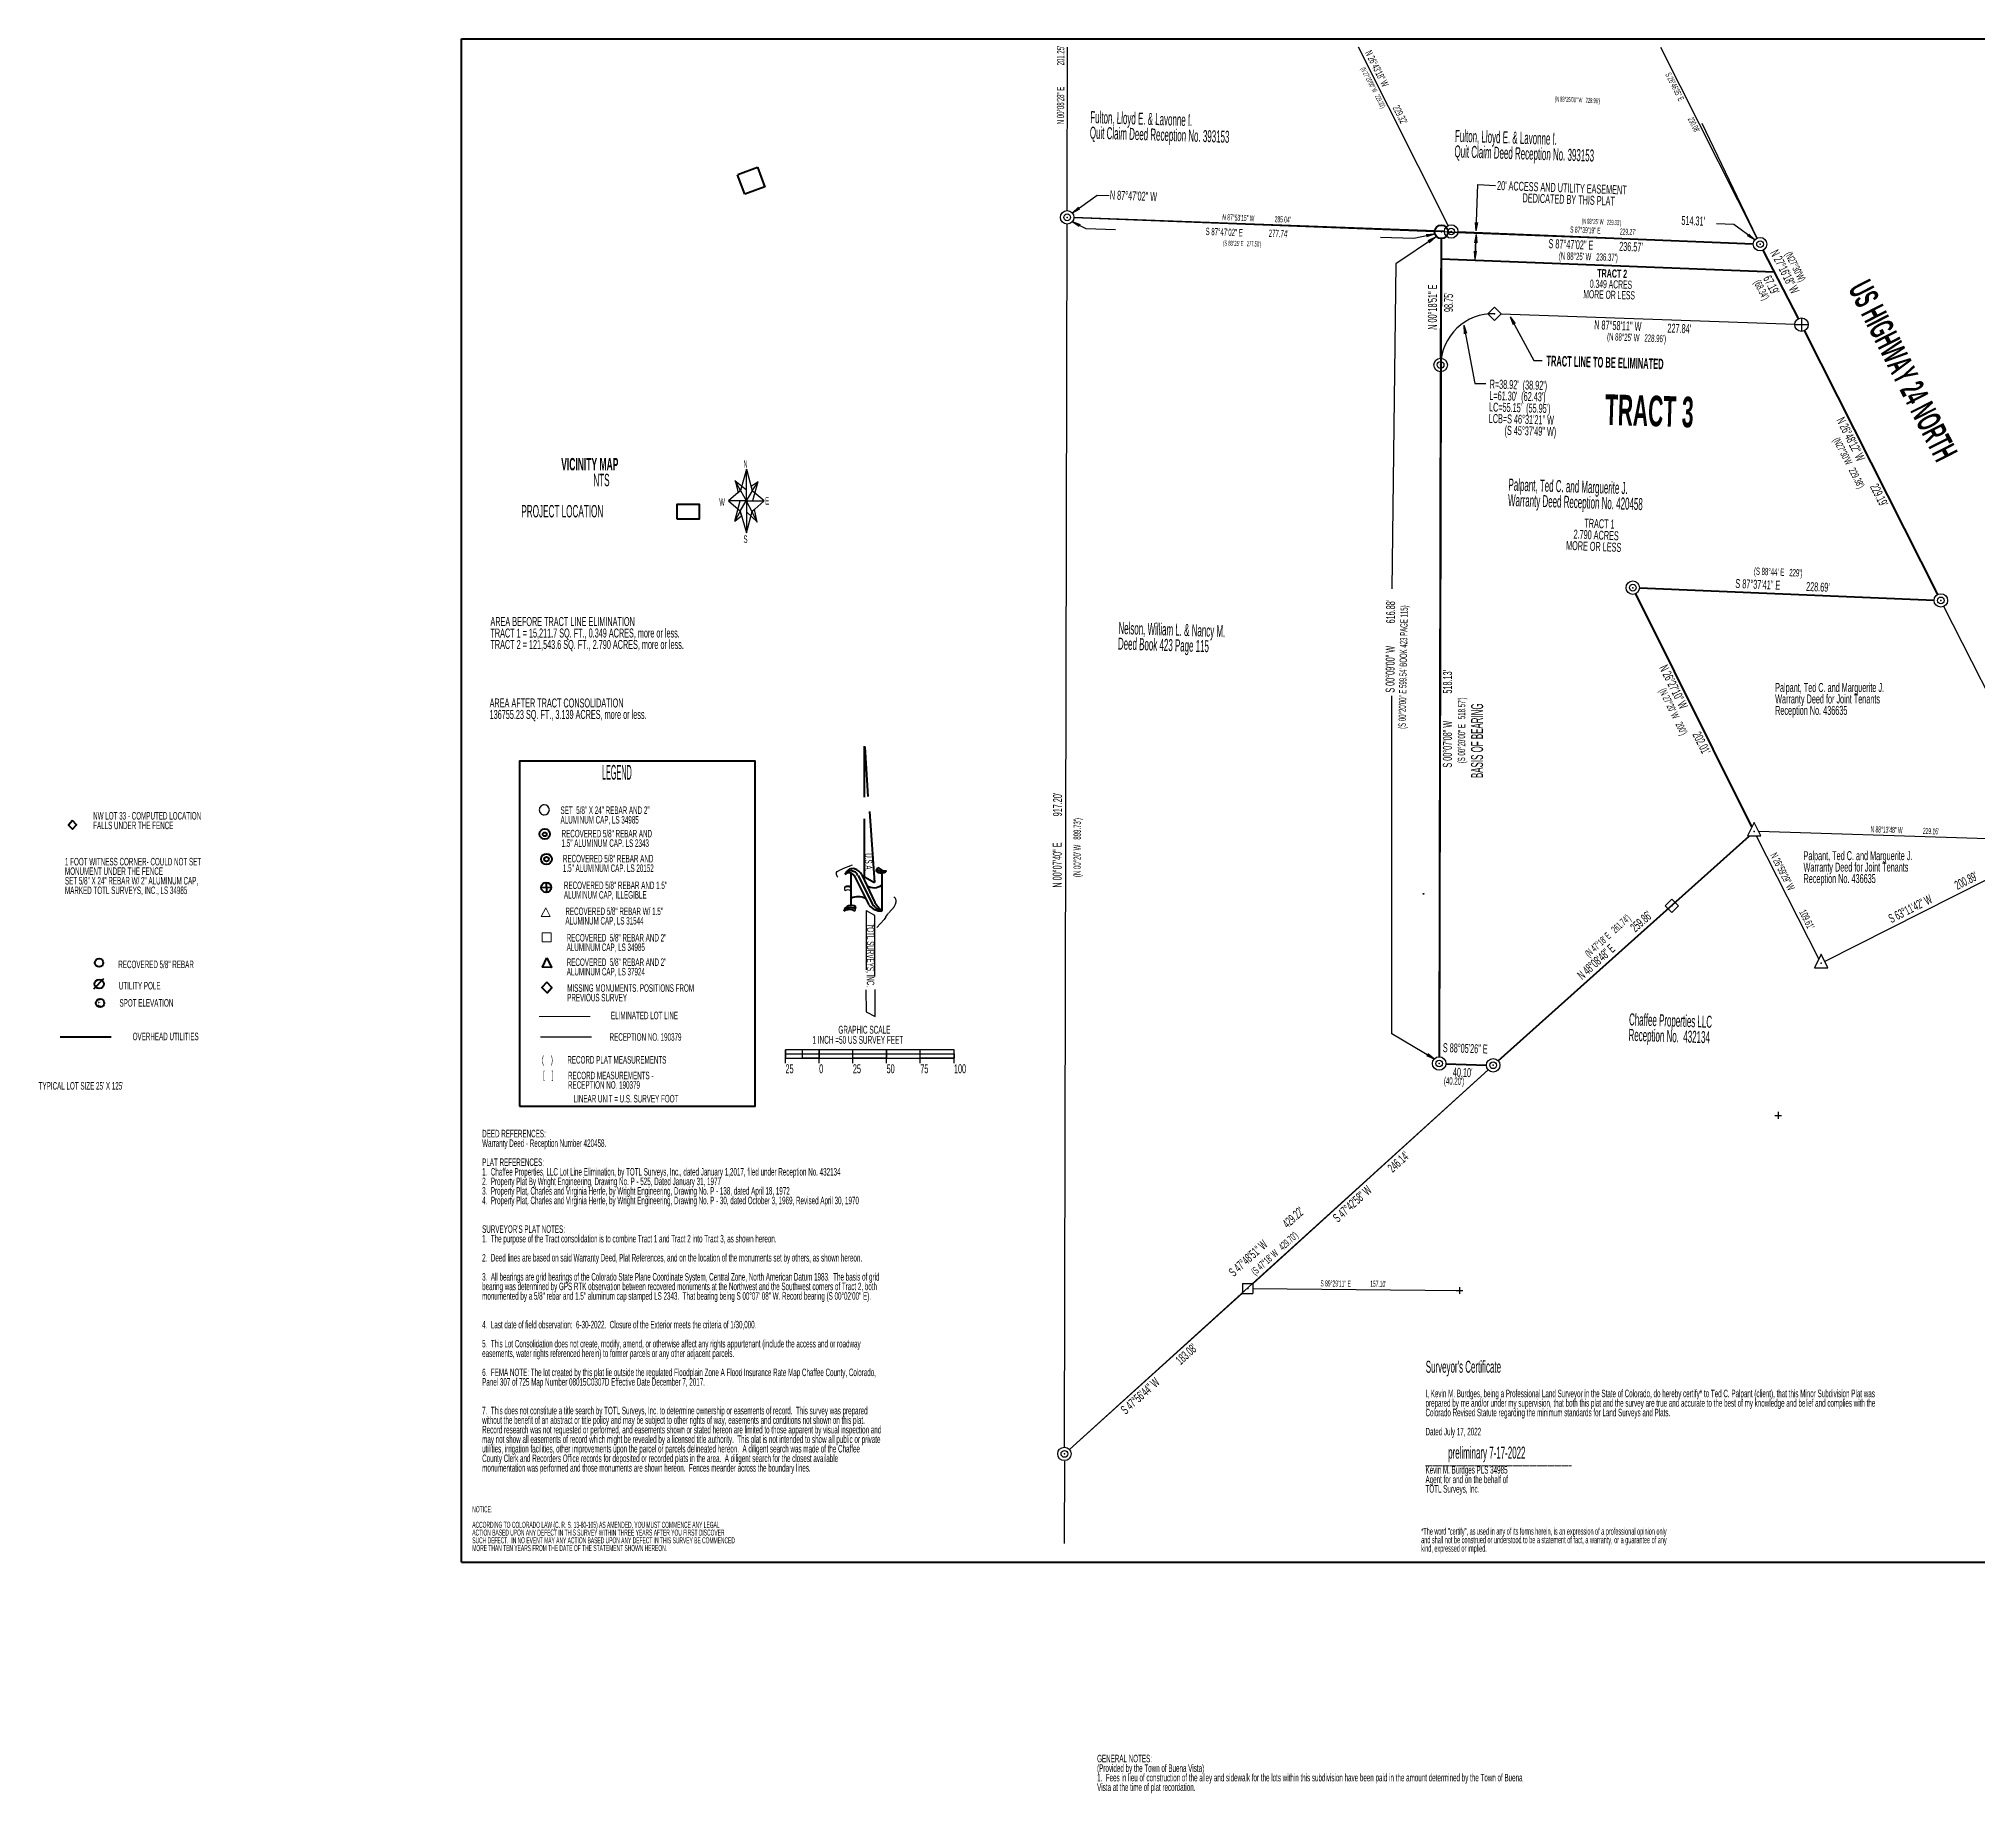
# Paper-space layout 'Layout1' of a CAD drawing. Extents: x -96 to 43, y -3 to 55.
# Drawn here: x -4.27 to 24.49, y -2.73 to 23.3 of the extents above; entities that cross this region are included whole.
import ezdxf

# ---------------------------------------------------------------- set-up
doc = ezdxf.new("R2010")
doc.units = 0
doc.header["$MEASUREMENT"] = 0
for name, color, linetype, true_color in [('COGO_LAYOUT', 4, 'Continuous', 0x00ffff), ('Dot_Layer', 7, 'Continuous', 0x000000), ('Easements', 5, 'Continuous', 0x0000ff), ('Layout', 5, 'Continuous', 0x0000ff), ('Lot_Line_3_Comp', 4, 'Continuous', 0x00ffff), ('Points', 3, 'Continuous', 0x00ff00), ('Text', 5, 'Continuous', 0x0000ff)]:
    doc.layers.add(name, color=color, linetype=linetype, true_color=true_color)
doc.styles.add('Abadi MT Condensed Light', font='txt', dxfattribs={"width": 0.380952, "height": 0.14})
doc.styles.add('Arial23', font='arialbd.ttf', dxfattribs={"width": 0.382979, "height": 0.235})
doc.styles.add('Arial25', font='arialbd.ttf', dxfattribs={"width": 0.380165, "height": 0.201667})
doc.styles.add('Arial26', font='arialbd.ttf', dxfattribs={"width": 0.385455, "height": 0.458333})
doc.styles.add('Arial27', font='arialbd.ttf', dxfattribs={"width": 0.382979, "height": 0.156667})
doc.styles.add('Arial28', font='arialbd.ttf', dxfattribs={"width": 0.381503, "height": 0.576667})
doc.styles.add('Monotype Corsiva1', font='MTCORSVA.TTF', dxfattribs={"width": 0.27933, "height": 0.298333})

# ---------------------------------------------------------------- blocks, each defined once
blk = doc.blocks.new('PT_CROSS')
at = {"layer": 'Points', "color": 3, "linetype": 'ByBlock', "true_color": 0x00ff00}
for p, q in [((-0.5, 0), (0.5, 0)), ((0, 0.5), (0, -0.5))]:
    blk.add_line(p, q, dxfattribs=at)
at = {"layer": 'Points'}
blk.add_point((0, 0), dxfattribs=at)
blk = doc.blocks.new('PT_SQUARE_FILLED')
at = {"layer": 'Points', "color": 3, "linetype": 'ByBlock', "true_color": 0x00ff00}
for p, q in [((-0.5, 0.5), (-0.5, -0.5)), ((-0.5, 0.5), (0.5, 0.5)), ((0.5, 0.5), (0.5, -0.5)), ((-0.5, -0.5), (0.5, -0.5))]:
    blk.add_line(p, q, dxfattribs=at)
at = {"layer": 'Points'}
blk.add_point((0, 0), dxfattribs=at)
blk = doc.blocks.new('PT_TEST_PIT')
at = {"layer": 'Lot_Line_3_Comp', "color": 4, "linetype": 'ByBlock', "lineweight": 50, "true_color": 0x00ffff}
blk.add_circle((0, 0), 0.5, dxfattribs=at)
at = {"layer": 'Lot_Line_3_Comp'}
blk.add_point((0, 0), dxfattribs=at)
blk = doc.blocks.new('PT_TRIANGLE')
at = {"layer": 'Points', "color": 3, "linetype": 'ByBlock', "true_color": 0x00ff00}
blk.add_lwpolyline([(0.5, -0.33), (0, 0.67), (-0.5, -0.33), (0.5, -0.33)], dxfattribs=at)
at = {"layer": 'Points'}
blk.add_point((0, 0), dxfattribs=at)
blk = doc.blocks.new('PT_DBL_CIR_FILLED')
at = {"layer": 'Points', "color": 3, "linetype": 'ByBlock', "true_color": 0x00ff00}
for radius in [0.5, 0.25]:
    blk.add_circle((0, 0), radius, dxfattribs=at)
at = {"layer": 'Points'}
blk.add_point((0, 0), dxfattribs=at)
blk = doc.blocks.new('PT_DOT')
at = {"layer": 'Easements', "color": 5, "linetype": 'ByBlock', "lineweight": 25, "true_color": 0x0000ff}
blk.add_circle((0, 0), 0.0625, dxfattribs=at)
at = {"layer": 'Easements'}
blk.add_point((0, 0), dxfattribs=at)
blk = doc.blocks.new('PT_NONE')
at = {"layer": 'Easements'}
blk.add_point((0, 0), dxfattribs=at)
blk = doc.blocks.new('PT_DIAMOND')
at = {"layer": 'Points', "color": 3, "linetype": 'ByBlock', "true_color": 0x00ff00}
blk.add_lwpolyline([(-0.5, 0), (0, 0.5), (0.5, 0), (0, -0.5), (-0.5, 0)], dxfattribs=at)
at = {"layer": 'Points'}
blk.add_point((0, 0), dxfattribs=at)
blk = doc.blocks.new('PT_DBL_CIRCLE')
at = {"layer": 'Points', "color": 3, "linetype": 'ByBlock', "true_color": 0x00ff00}
for radius in [0.5, 0.25]:
    blk.add_circle((0, 0), radius, dxfattribs=at)
at = {"layer": 'Points'}
blk.add_point((0, 0), dxfattribs=at)
blk = doc.blocks.new('PT_CIRCLE_CROSS')
at = {"layer": 'Points', "color": 3, "linetype": 'ByBlock', "true_color": 0x00ff00}
for p, q in [((-0.5, 0), (0.5, 0)), ((0, 0.5), (0, -0.5))]:
    blk.add_line(p, q, dxfattribs=at)
blk.add_circle((0, 0), 0.5, dxfattribs=at)
at = {"layer": 'Points'}
blk.add_point((0, 0), dxfattribs=at)
blk = doc.blocks.new('PT_TRIANGLE_FILLED')
at = {"layer": 'Points', "color": 3, "linetype": 'ByBlock', "true_color": 0x00ff00}
blk.add_lwpolyline([(0.5, -0.33), (0, 0.67), (-0.5, -0.33), (0.5, -0.33)], dxfattribs=at)
at = {"layer": 'Points'}
blk.add_point((0, 0), dxfattribs=at)

psp = doc.layouts.get("Layout1")

# ---------------------------------------------------------------- linework, layer by layer
at = {"layer": 'COGO_LAYOUT', "linetype": 'ByBlock', "ltscale": 50}
for p, q in [((10.986, 20.751, 8012.466), (10.992, 23.175, 8013.046)), ((16.638, 20.53, 8012.86), (15.307, 23.175, 8014.187)), ((19.79, 23.175, 8013.912), (21.219, 20.343, 8011.164)), ((10.945, 2.407, 8004.493), (10.986, 20.551, 8012.466)), ((21.165, 20.257, 8011.164), (11.086, 20.647, 8012.466)), ((11.086, 20.647), (16.437, 20.44)), ((16.583, 20.445, 8012.86), (11.086, 20.647, 8012.466)), ((16.637, 20.433), (21.165, 20.257)), ((16.526, 18.561), (16.536, 20.336)), ((25.713, 11.487, 8005.072), (23.993, 14.878, 8007.003)), ((25.658, 11.401, 8005.072), (21.245, 11.538, 8004.725)), ((22.138, 9.652, 8003.645), (21.211, 11.473, 8004.725)), ((25.669, 11.353, 8005.072), (22.225, 9.613, 8003.645)), ((17.232, 8.005, 8006.026), (11.019, 2.374, 8004.493)), ((17.232, 8.005), (13.739, 4.828)), ((13.589, 4.692), (11.019, 2.374)), ((13.739, 4.759), (16.806, 4.732))]:
    psp.add_line(p, q, dxfattribs=at)
at = {"layer": 'COGO_LAYOUT', "color": 4, "linetype": 'ByBlock', "ltscale": 50, "true_color": 0x00ffff}
for p, q in [((21.218, 20.351), (20.406, 22.043)), ((10.947, 2.199), (10.943, 0.98))]:
    psp.add_line(p, q, dxfattribs=at)
at = {"layer": 'COGO_LAYOUT', "color": 5, "linetype": 'ByBlock', "lineweight": 25, "ltscale": 50, "true_color": 0x0000ff}
for p, q in [((17.055, 20.451), (17.079, 21.138)), ((17.079, 21.138), (17.338, 21.122)), ((17.055, 20.451), (17.043, 20.576)), ((17.055, 20.451), (17.076, 20.574)), ((17.038, 20.024), (17.027, 20.148)), ((17.053, 20.398), (17.03, 20.275)), ((17.043, 20.21), (17.037, 20.043)), ((17.038, 20.024), (17.046, 20.206)), ((17.038, 20.024), (17.059, 20.147)), ((17.053, 20.398), (17.043, 20.21)), ((17.046, 20.206), (17.053, 20.389)), ((17.053, 20.398), (17.063, 20.273))]:
    psp.add_line(p, q, dxfattribs=at)
at = {"layer": 'COGO_LAYOUT', "color": 70, "linetype": 'ByBlock', "ltscale": 50, "true_color": 0x80ff00}
for p, q in [((11.064, 20.716), (11.43, 20.982)), ((11.064, 20.716), (11.154, 20.802)), ((11.064, 20.716), (11.174, 20.775)), ((11.43, 20.982), (11.607, 20.977)), ((11.061, 20.588), (11.179, 20.547)), ((11.061, 20.588), (11.164, 20.518)), ((11.061, 20.588), (11.263, 20.486)), ((11.263, 20.486), (11.702, 20.47)), ((20.875, 20.545), (20.62, 20.553)), ((21.187, 20.317), (20.875, 20.545)), ((16.127, 20.337), (15.635, 20.352)), ((16.448, 20.356), (15.861, 19.959)), ((16.436, 20.402), (16.127, 20.337)), ((16.436, 20.402), (16.311, 20.392)), ((16.436, 20.402), (16.318, 20.36)), ((16.448, 20.356), (16.336, 20.3)), ((16.448, 20.356), (16.354, 20.273)), ((21.187, 20.317), (21.078, 20.377)), ((21.187, 20.317), (21.097, 20.403)), ((15.861, 19.959), (15.8, 15.142)), ((15.801, 8.539), (15.8, 13.551)), ((16.435, 8.162), (15.801, 8.539)), ((16.435, 8.162), (16.32, 8.212)), ((16.435, 8.162), (16.337, 8.24))]:
    psp.add_line(p, q, dxfattribs=at)
at = {"layer": 'COGO_LAYOUT', "linetype": 'ByBlock', "lineweight": 120, "ltscale": 50}
for p, q in [((16.783, 20.437, 8012.86), (21.165, 20.258, 8011.164)), ((16.536, 20.336), (16.505, 8.199)), ((21.835, 19.148, 8010.026), (21.31, 20.165, 8011.164)), ((23.902, 15.057, 8007.003), (21.925, 18.97, 8010.026)), ((16.526, 18.361, 8011.864), (16.505, 8.199, 8006.777)), ((21.144, 11.607, 8004.725), (19.422, 15.067, 8008.312)), ((19.477, 15.153, 8008.312), (23.847, 14.972, 8007.003)), ((17.38, 8.139, 8006.026), (21.103, 11.473, 8004.725)), ((16.604, 8.095, 8006.777), (17.206, 8.075, 8006.026))]:
    psp.add_line(p, q, dxfattribs=at)
at = {"layer": 'COGO_LAYOUT', "linetype": 'ByBlock', "lineweight": 90, "ltscale": 50}
psp.add_line((16.535, 20.036), (21.475, 19.845), dxfattribs=at)
at = {"layer": 'COGO_LAYOUT', "color": 4, "linetype": 'ByBlock', "lineweight": 25, "ltscale": 50, "true_color": 0x00ffff}
for p, q in [((16.87, 19.049), (16.909, 18.931)), ((16.87, 19.049), (16.877, 18.924)), ((16.87, 19.049), (17.036, 18.185)), ((17.036, 18.185), (17.199, 18.185))]:
    psp.add_line(p, q, dxfattribs=at)
at = {"layer": 'COGO_LAYOUT', "linetype": 'ByBlock', "lineweight": 25, "ltscale": 50}
psp.add_line((21.78, 19.062, 8010.026), (17.423, 19.217, 8011.276), dxfattribs=at)
at = {"layer": 'COGO_LAYOUT', "color": 5, "linetype": 'ByBlock', "ltscale": 50, "true_color": 0x0000ff}
for p, q in [((17.559, 19.177), (17.633, 19.075)), ((17.559, 19.177), (17.604, 19.06)), ((17.559, 19.177), (17.911, 18.527)), ((17.911, 18.527), (18.031, 18.527))]:
    psp.add_line(p, q, dxfattribs=at)
at = {"layer": 'COGO_LAYOUT', "color": 4, "linetype": 'ByBlock', "lineweight": 25, "ltscale": 50, "true_color": 0x00ffff}
psp.add_arc((17.304, 18.442), 0.778, 88.359, 178.596, dxfattribs=at)
at = {"layer": 'Dot_Layer', "color": 18, "linetype": 'ByBlock', "lineweight": 25, "true_color": 0x000000}
psp.add_line((8.002, 10.369), (8.127, 10.297), dxfattribs=at)
at = {"layer": 'Layout', "color": 5, "linetype": 'ByBlock', "lineweight": 120, "true_color": 0x0000ff}
for p, q in [((6.098, 21.286), (6.392, 21.397)), ((6.391, 21.396), (6.501, 21.099)), ((6.203, 20.996), (6.097, 21.281)), ((6.499, 21.102), (6.205, 20.993))]:
    psp.add_line(p, q, dxfattribs=at)
at = {"layer": 'Layout', "color": 5, "linetype": 'ByBlock', "true_color": 0x0000ff}
for p, q in [((6.227, 16.606), (6.058, 16.744)), ((6.227, 16.913), (6.314, 16.594)), ((6.399, 16.729), (6.316, 16.445)), ((6.142, 16.599), (5.963, 16.443)), ((6.054, 16.145), (6.137, 16.444)), ((6.31, 16.283), (6.488, 16.441)), ((6.137, 16.291), (6.227, 15.97)), ((6.388, 16.132), (6.227, 16.283)), ((6.807, 8.104), (6.807, 8.303)), ((6.807, 8.179), (6.807, 8.303)), ((6.807, 8.241), (9.307, 8.241)), ((7.057, 8.179), (7.057, 8.303)), ((7.307, 8.104), (7.307, 8.303)), ((7.307, 8.179), (7.307, 8.303)), ((7.807, 8.104), (7.807, 8.303)), ((8.307, 8.104), (8.307, 8.303)), ((8.807, 8.104), (8.807, 8.303)), ((9.307, 8.104), (9.307, 8.303))]:
    psp.add_line(p, q, dxfattribs=at)
at = {"layer": 'Layout', "color": 5, "linetype": 'ByBlock', "lineweight": 50, "true_color": 0x0000ff}
for p, q in [((7.981, 12.05), (7.981, 12.805)), ((7.983, 12.796), (8.031, 12.058)), ((8.054, 11.837), (8.127, 10.783)), ((7.981, 10.861), (7.98, 11.728)), ((7.778, 10.921), (7.778, 10.442)), ((7.824, 10.885), (8.045, 10.45)), ((7.883, 10.889), (8.091, 10.467)), ((7.94, 10.896), (8.132, 10.489)), ((8.127, 10.779), (7.981, 10.861)), ((8.235, 10.927), (8.235, 10.36)), ((-3.953, 8.496), (-3.197, 8.496))]:
    psp.add_line(p, q, dxfattribs=at)
at = {"layer": 'Layout', "color": 5, "linetype": 'ByBlock', "lineweight": 25, "true_color": 0x0000ff}
for p, q in [((7.562, 10.92), (7.565, 10.933)), ((7.565, 10.933), (7.573, 10.945)), ((7.574, 10.945), (7.586, 10.954)), ((7.586, 10.954), (7.614, 10.968)), ((7.617, 10.969), (7.65, 10.982)), ((7.65, 10.987), (7.799, 11.047)), ((8.148, 10.957), (8.177, 11.008)), ((7.563, 10.905), (7.562, 10.92)), ((7.577, 10.867), (7.564, 10.903)), ((7.586, 10.861), (7.578, 10.866)), ((7.849, 10.423), (7.834, 10.359)), ((8.002, 10.366), (8.002, 9.489)), ((8.339, 10.333), (8.422, 10.427)), ((8.415, 10.57), (8.429, 10.561)), ((8.432, 10.457), (8.416, 10.419)), ((8.431, 10.559), (8.439, 10.543)), ((8.442, 10.491), (8.432, 10.457)), ((8.439, 10.543), (8.445, 10.516)), ((8.445, 10.512), (8.442, 10.491)), ((8.129, 10.293), (8.129, 9.389)), ((8.271, 10.233), (8.163, 10.114)), ((8.283, 10.251), (8.271, 10.233)), ((8.295, 10.27), (8.283, 10.251)), ((8.29, 10.263), (8.313, 10.302)), ((8.318, 10.305), (8.337, 10.332)), ((8.001, 9.191), (8.002, 8.867)), ((8.135, 8.798), (8.135, 9.196)), ((8.002, 8.867), (8.135, 8.798)), ((3.172, 8.494), (3.928, 8.493))]:
    psp.add_line(p, q, dxfattribs=at)
at = {"layer": 'Layout', "color": 18, "linetype": 'ByBlock', "lineweight": 50, "true_color": 0x000000}
for p, q in [((3.185, 10.712), (3.33, 10.711)), ((3.259, 10.781), (3.261, 10.641)), ((-3.309, 9.352), (-3.458, 9.203))]:
    psp.add_line(p, q, dxfattribs=at)
at = {"layer": 'Layout', "color": 5, "linetype": 'ByBlock', "lineweight": 13, "true_color": 0x0000ff}
psp.add_line((3.154, 8.798), (3.909, 8.797), dxfattribs=at)
at = {"layer": 'Layout', "color": 5, "linetype": 'ByBlock', "true_color": 0x0000ff}
for points in [[(6.142, 16.599), (6.059, 16.744), (6.104, 16.567), (6.105, 16.567), (6.142, 16.599)], [(6.227, 16.442), (6.227, 16.913), (6.142, 16.599), (6.142, 16.601), (6.227, 16.442)], [(6.313, 16.592), (6.4, 16.729), (6.296, 16.656), (6.313, 16.592), (6.313, 16.592)], [(6.226, 16.443), (5.963, 16.443), (6.138, 16.291), (6.137, 16.291), (6.226, 16.443)], [(6.226, 16.443), (6.489, 16.443), (6.314, 16.595), (6.315, 16.595), (6.226, 16.443)], [(6.227, 16.442), (6.227, 15.972), (6.312, 16.286), (6.312, 16.284), (6.227, 16.442)], [(6.137, 16.291), (6.055, 16.146), (6.156, 16.225), (6.137, 16.291), (6.137, 16.291)], [(6.31, 16.283), (6.387, 16.131), (6.345, 16.315), (6.31, 16.283), (6.31, 16.283)], [(6.807, 8.179), (9.307, 8.179), (9.307, 8.303), (6.807, 8.303), (6.807, 8.179)], [(6.807, 8.241), (7.057, 8.241), (7.057, 8.303), (6.807, 8.303), (6.807, 8.241)], [(7.057, 8.241), (7.307, 8.241), (7.307, 8.179), (7.057, 8.179), (7.057, 8.241)], [(7.307, 8.241), (7.807, 8.241), (7.807, 8.303), (7.307, 8.303), (7.307, 8.241)], [(7.807, 8.241), (8.307, 8.241), (8.307, 8.179), (7.807, 8.179), (7.807, 8.241)], [(8.307, 8.241), (8.807, 8.241), (8.807, 8.303), (8.307, 8.303), (8.307, 8.241)], [(8.807, 8.241), (9.307, 8.241), (9.307, 8.179), (8.807, 8.179), (8.807, 8.241)]]:
    psp.add_lwpolyline(points, dxfattribs=at)
at = {"layer": 'Layout', "color": 5, "linetype": 'ByBlock', "lineweight": 211, "true_color": 0x0000ff}
psp.add_lwpolyline([(5.193, 16.179), (5.533, 16.179), (5.533, 16.392), (5.193, 16.392), (5.193, 16.179)], dxfattribs=at)
at = {"layer": 'Layout', "color": 5, "linetype": 'ByBlock', "lineweight": 50, "true_color": 0x0000ff}
psp.add_lwpolyline([(2.862, 7.465), (6.356, 7.465), (6.356, 12.582), (2.862, 12.582), (2.862, 7.465)], dxfattribs=at)
at = {"layer": 'Layout', "color": 18, "linetype": 'ByBlock', "lineweight": 50, "true_color": 0x000000}
for points in [[(-3.77, 11.701), (-3.83, 11.636), (-3.769, 11.573), (-3.711, 11.637), (-3.77, 11.701)], [(3.266, 9.664), (3.334, 9.525), (3.201, 9.527), (3.266, 9.664)], [(3.265, 9.303), (3.192, 9.227), (3.269, 9.149), (3.34, 9.225), (3.265, 9.303)]]:
    psp.add_lwpolyline(points, dxfattribs=at)
at = {"layer": 'Layout', "color": 18, "linetype": 'ByBlock', "lineweight": 0, "true_color": 0x000000}
for points in [[(3.25, 10.406), (3.182, 10.281), (3.318, 10.281), (3.25, 10.406)], [(3.195, 10.039), (3.329, 10.039), (3.329, 9.905), (3.195, 9.905), (3.195, 10.039)]]:
    psp.add_lwpolyline(points, dxfattribs=at)
at = {"layer": 'Layout', "color": 18, "linetype": 'ByBlock', "lineweight": 40, "true_color": 0x000000}
for centre, radius in [((3.235, 11.503), 0.0765), ((3.261, 11.13), 0.0803), ((3.262, 11.13), 0.0338)]:
    psp.add_circle(centre, radius, dxfattribs=at)
at = {"layer": 'Layout', "color": 18, "linetype": 'ByBlock', "lineweight": 50, "true_color": 0x000000}
for centre, radius in [((3.235, 11.498), 0.0287), ((3.258, 10.711), 0.0748), ((-3.376, 9.593), 0.0614), ((-3.374, 9.278), 0.069), ((-3.361, 8.994), 0.0614)]:
    psp.add_circle(centre, radius, dxfattribs=at)
at = {"layer": 'Layout', "color": 5, "linetype": 'ByBlock', "true_color": 0x0000ff}
for centre, radius in [((16.271, 10.615), 0.00575), ((8.099, 10.126), 0.00274)]:
    psp.add_circle(centre, radius, dxfattribs=at)
for start, end in [(90.0001, 180.0001), (179.9998, 269.9999), (0, 90), (270.0001, 0.0001)]:
    psp.add_arc((3.229, 11.861), 0.0746, start, end, dxfattribs=at)
at = {"layer": 'Layout', "color": 5, "linetype": 'ByBlock', "lineweight": 50, "true_color": 0x0000ff}
for centre, radius, start, end in [((7.868, 10.81), 0.203, 122.9934, 153.5057), ((7.781, 10.845), 0.11, 23.7858, 149.2587), ((7.805, 10.852), 0.137, 79.4895, 110.4107), ((7.755, 10.781), 0.219, 31.7455, 69.9288), ((8.227, 11.044), 0.118, 228.1797, 312.632), ((8.253, 11.072), 0.127, 224.9575, 295.0171), ((8.294, 11.115), 0.158, 222.4226, 274.4377), ((7.749, 10.84), 0.0874, 30.8007, 136.0702), ((8.119, 10.902), 0.196, 237.7244, 306.5077), ((7.784, 10.325), 0.118, 56.3207, 163.4018), ((7.774, 10.284), 0.127, 58.11, 144.1977), ((7.753, 10.222), 0.16, 59.4021, 121.0317), ((7.886, 10.323), 0.25, 63.7832, 115.6677), ((8.225, 10.586), 0.225, 217.2673, 272.7345), ((8.335, 10.647), 0.304, 216.5471, 250.3648), ((8.641, 10.796), 0.594, 211.1163, 226.9444)]:
    psp.add_arc(centre, radius, start, end, dxfattribs=at)
at = {"layer": 'Layout', "color": 5, "linetype": 'ByBlock', "lineweight": 25, "true_color": 0x0000ff}
for centre, radius, start, end in [((7.732, 10.599), 0.119, 67.5387, 114.2002), ((7.87, 10.69), 0.186, 170.5733, 188.4775), ((7.732, 10.629), 0.102, 63.4349, 116.5651), ((7.733, 10.571), 0.102, 63.4349, 116.5651)]:
    psp.add_arc(centre, radius, start, end, dxfattribs=at)
at = {"layer": 'Points', "color": 18, "linetype": 'ByBlock', "lineweight": 50, "true_color": 0x000000}
for p, q in [((2, 0.7), (2, 23.3)), ((2, 23.3), (35.3, 23.3)), ((2, 0.7), (35.3, 0.7))]:
    psp.add_line(p, q, dxfattribs=at)

# ---------------------------------------------------------------- block references
at = {"layer": 'COGO_LAYOUT'}
for name, p, xscale, yscale in [('PT_DBL_CIR_FILLED', (10.986, 20.651, 8012.466), 0.1999999985098838, 0.1999999985098838), ('PT_TEST_PIT', (16.537, 20.436), 0.1999999985098838, 0.1999999985098838), ('PT_DBL_CIR_FILLED', (16.683, 20.441, 8012.86), 0.1999999985098838, 0.1999999985098838), ('PT_DBL_CIRCLE', (21.265, 20.253, 8011.164), 0.1999999985098838, 0.1999999985098838), ('PT_NONE', (16.535, 20.036), 0.0001, 0.0001), ('PT_DOT', (21.475, 19.845), 0.009999999776482582, 0.009999999776482582), ('PT_DIAMOND', (17.326, 19.22, 8011.276), 0.1999999985098838, 0.1999999985098838), ('PT_CIRCLE_CROSS', (21.88, 19.059, 8010.026), 0.1999999985098838, 0.1999999985098838), ('PT_DBL_CIR_FILLED', (16.526, 18.461, 8011.864), 0.1999999985098838, 0.1999999985098838), ('PT_DBL_CIR_FILLED', (19.377, 15.157, 8008.312), 0.1999999985098838, 0.1999999985098838), ('PT_DBL_CIRCLE', (23.947, 14.968, 8007.003), 0.1999999985098838, 0.1999999985098838), ('PT_TRIANGLE_FILLED', (21.177, 11.54, 8004.725), 0.1999999985098838, 0.1999999985098838), ('PT_DIAMOND', (19.957, 10.437, 8005.631), 0.1999999985098838, 0.1999999985098838), ('PT_TRIANGLE', (22.172, 9.586, 8003.645), 0.1999999985098838, 0.1999999985098838), ('PT_DBL_CIR_FILLED', (16.504, 8.099, 8006.777), 0.1999999985098838, 0.1999999985098838), ('PT_DBL_CIR_FILLED', (17.306, 8.072, 8006.026), 0.1999999985098838, 0.1999999985098838), ('PT_CROSS', (21.535, 7.329), 0.09999999776482582, 0.09999999776482582), ('PT_SQUARE_FILLED', (13.664, 4.76), 0.1500000026077031, 0.1500000026077031), ('PT_CROSS', (16.806, 4.732), 0.09999999776482582, 0.09999999776482582), ('PT_DBL_CIR_FILLED', (10.945, 2.307, 8004.493), 0.1999999985098838, 0.1999999985098838)]:
    psp.add_blockref(name, p, dxfattribs=dict(at, xscale=xscale, yscale=yscale))

# ---------------------------------------------------------------- texts
for s, height, rotation, width, p in [("201.25'", 0.1083, 89.8588, 0.493827, (10.943, 22.905)), ('N 26%%D43\'18" W', 0.10833, 296.7217, 0.493827, (15.402, 23.093)), ('(N 27%%D20\'00" W   229.33\')', 0.075, 297.3333, 0.477273, (15.337, 22.857)), ('S 26%%D46\'35" E', 0.09, 296.7763, 0.485075, (19.857, 22.77)), ('N 00%%D08\'28" E', 0.10833, 89.8588, 0.493827, (10.941, 22.032)), ('Fulton, Lloyd E. & Lavonne I.', 0.17833, 358.2617, 0.494403, (11.327, 22.049)), ("229.32'", 0.1083, 296.7217, 0.493827, (15.813, 22.277)), ('Quit Claim Deed Reception No. 393153', 0.17833, 358.2617, 0.494403, (11.32, 21.819)), ('Fulton, Lloyd E. & Lavonne I.', 0.17833, 358.2617, 0.494403, (16.737, 21.771)), ("230.08'", 0.09, 296.7763, 0.485075, (20.19, 22.111)), ('Quit Claim Deed Reception No. 393153', 0.17833, 358.2617, 0.494403, (16.73, 21.541)), ('N 87%%D47\'02" W', 0.13333, 357.784, 0.50505, (11.617, 20.917)), ("20' ACCESS AND UTILITY EASEMENT", 0.13333, 357.9362, 0.50505, (17.362, 21.058)), ('DEDICATED BY THIS PLAT', 0.13333, 357.9362, 0.50505, (17.74, 20.874)), ('S 87%%D47\'02" E', 0.10833, 357.784, 0.493827, (13.038, 20.389)), ('N 87%%D53\'15" W', 0.09, 357.8875, 0.485075, (13.287, 20.609)), ("277.74'", 0.1083, 357.784, 0.493827, (13.975, 20.362)), ("285.04'", 0.09, 357.8875, 0.485075, (14.063, 20.58)), ('S 87%%D39\'19" E', 0.09, 357.6553, 0.485075, (18.447, 20.426)), ("229.27'", 0.09, 357.6553, 0.485075, (19.184, 20.396)), ("514.31'", 0.1333, 357.784, 0.50505, (20.096, 20.54)), ('S 87%%D47\'02" E', 0.13333, 357.784, 0.50505, (18.124, 20.195)), ("236.57'", 0.1333, 357.784, 0.50505, (19.173, 20.155)), ('N 27%%D16\'18" W', 0.13333, 297.2716, 0.50505, (21.413, 20.126)), ("(N27%%D30'W)", 0.11167, 297.2716, 0.496988, (21.63, 20.106)), ('MORE OR LESS', 0.12167, 358.5237, 0.494505, (18.642, 19.452)), ('0.349 ACRES', 0.12167, 358.5237, 0.494505, (18.739, 19.606)), ("(68.34')", 0.1117, 297.2716, 0.496988, (21.167, 19.687)), ("67.19'", 0.1333, 297.2716, 0.50505, (21.307, 19.746)), ('N 00%%D18\'51" E', 0.13333, 89.6857, 0.50505, (16.47, 18.983)), ("98.75'", 0.1333, 89.6857, 0.50505, (16.71, 19.246)), ('N 87%%D58\'11" W', 0.13333, 357.9697, 0.50505, (18.803, 18.991)), ("227.84'", 0.1333, 357.9697, 0.50505, (19.889, 18.942)), ("R=38.92'  (38.92')", 0.13333, 358.4609, 0.50505, (17.252, 18.112)), ("LC=55.15'  (55.95')", 0.13333, 358.4609, 0.50505, (17.243, 17.772)), ("L=61.30'  (62.43')", 0.13333, 358.4609, 0.50505, (17.248, 17.942)), ('LCB=S 46%%D31\'21" W', 0.13333, 358.4609, 0.50505, (17.239, 17.602)), ('        (S 45%%D37\'49" W)', 0.13333, 358.4609, 0.50505, (17.234, 17.432)), ('N 26%%D48\'12" W', 0.13333, 296.8034, 0.50505, (22.394, 17.643)), ('Palpant, Ted C. and Marguerite J.', 0.17833, 358.2617, 0.494403, (17.531, 16.598)), ("229.19'", 0.1333, 296.8034, 0.50505, (22.893, 16.656)), ('Warranty Deed Reception No. 420458', 0.17833, 358.2617, 0.494403, (17.524, 16.368)), ('TRACT 1', 0.1333, 357.7563, 0.50505, (18.656, 16.049)), ('MORE OR LESS', 0.13333, 357.7563, 0.50505, (18.385, 15.719)), ('2.790 ACRES', 0.13333, 357.7563, 0.50505, (18.496, 15.885)), ('S 87%%D37\'41" E', 0.13333, 357.628, 0.50505, (20.897, 15.153)), ("228.69'", 0.1333, 357.628, 0.50505, (21.946, 15.109)), ("616.88'", 0.1333, 89.8499, 0.50505, (15.85, 14.627)), ('Deed Book 423 Page 115', 0.17833, 358.2617, 0.494403, (11.737, 14.24)), ('Nelson, William L. & Nancy M.', 0.17833, 358.2617, 0.494403, (11.744, 14.47)), ('S 00%%D09\'00" W', 0.13333, 89.8499, 0.50505, (15.843, 13.599)), ("518.13'", 0.1333, 89.8812, 0.50505, (16.695, 13.586)), ('N 26%%D27\'10" W', 0.13333, 296.4528, 0.50505, (19.767, 13.97)), ('BASIS OF BEARING', 0.17833, 89.933, 0.494403, (17.155, 12.333)), ('S 00%%D07\'08" W', 0.13333, 89.8812, 0.50505, (16.693, 12.487)), ("202.01'", 0.1333, 296.4528, 0.50505, (20.26, 12.979)), ("917.20'", 0.1333, 89.8721, 0.50505, (10.908, 11.765)), ('N 88%%D13\'48" W', 0.09, 358.2301, 0.485075, (22.904, 11.529)), ("229.16'", 0.09, 358.2301, 0.485075, (23.68, 11.505)), ('N 00%%D07\'40" E', 0.13333, 89.8721, 0.50505, (10.905, 10.707)), ('N 26%%D59\'29" W', 0.11167, 296.9915, 0.496988, (21.412, 11.19)), ("200.89'", 0.1333, 26.8051, 0.50505, (24.194, 10.673)), ("109.61'", 0.1117, 296.9915, 0.496988, (21.842, 10.345)), ('S 63%%D11\'42" W', 0.13333, 26.8051, 0.50505, (23.213, 10.178)), ("259.86'", 0.1333, 41.8533, 0.50505, (19.415, 10.04)), ('N 48%%D08\'48" E', 0.13333, 41.8533, 0.50505, (18.627, 9.334)), ('Chaffee Properties LLC', 0.17833, 358.2617, 0.494403, (19.319, 8.665)), ('S 88%%D05\'26" E', 0.13333, 358.0904, 0.50505, (16.557, 8.268)), ('Reception No.  432134', 0.17833, 358.2617, 0.494403, (19.312, 8.435)), ("40.10'", 0.1333, 358.0904, 0.50505, (16.706, 7.904)), ("246.14'", 0.1333, 42.2838, 0.50505, (15.815, 6.473)), ('S 47%%D42\'58" W', 0.13333, 42.2838, 0.50505, (15.002, 5.734)), ("429.22'", 0.1333, 42.1859, 0.50505, (14.255, 5.647)), ('S 47%%D48\'51" W', 0.13333, 42.1859, 0.50505, (13.457, 4.928)), ('S 89%%D29\'11" E', 0.09, 359.4865, 0.485075, (14.743, 4.792)), ("157.10'", 0.09, 359.4865, 0.485075, (15.481, 4.786)), ("183.08'", 0.1333, 42.0543, 0.50505, (12.669, 3.621)), ('S 47%%D56\'44" W', 0.13333, 42.0543, 0.50505, (11.854, 2.885))]:
    psp.add_text(s, height=height, rotation=rotation, dxfattribs=dict(at, width=width)).set_placement(p)
at = {"layer": 'COGO_LAYOUT', "color": 1, "true_color": 0xff0000}
for s, height, rotation, width, p in [('(N 88%%D25\'00" W   228.96\')', 0.075, 357.4927, 0.477273, (18.218, 22.371)), ("(N 88%%D25' W   229.33')", 0.075, 357.2817, 0.477273, (18.619, 20.56)), ("(S 88%%D25' E   277.50')", 0.075, 358.4167, 0.477273, (13.298, 20.232)), ("(N 88%%D25' W   236.37')", 0.10833, 358.4167, 0.493827, (18.279, 20.026)), ("(N 88%%D25' W   228.96')", 0.10833, 357.8964, 0.493827, (18.994, 18.828)), ("(N27%%D30'W   229.38')", 0.10833, 297.5, 0.493827, (22.344, 17.349)), ("(S 88%%D44' E   229')", 0.10833, 357.663, 0.493827, (21.172, 15.35)), ('(S 00%%D20\'00" E 599.54\' BOOK 423 PAGE 115)', 0.10833, 88.9766, 0.493827, (16.008, 13.062)), ("(N 27%%D20' W   200')", 0.10833, 296.1835, 0.493827, (19.763, 13.631)), ('(S 00%%D20\'00" E   518.57\')', 0.10833, 89.9207, 0.493827, (16.89, 12.552)), ("(N 00%%D20' W   899.73')", 0.10833, 89.8574, 0.493827, (11.187, 10.864)), ("(N 47%%D18' E   261.74')", 0.10833, 42.1288, 0.493827, (18.726, 9.669)), ("(40.20')", 0.1083, 358.4167, 0.493827, (16.574, 7.788)), ("(S 47%%D18' W   429.70')", 0.10833, 41.923, 0.493827, (13.775, 4.951))]:
    psp.add_text(s, height=height, rotation=rotation, dxfattribs=dict(at, width=width)).set_placement(p)
at = {"layer": 'COGO_LAYOUT'}
for s, height, rotation, style, width, p in [('TRACT 2', 0.1217, 358.5541, 'Arial27', 0.494505, (18.849, 19.763)), ('US HIGHWAY 24 NORTH', 0.35833, 296.9473, 'Arial26', 0.496255, (22.568, 19.594)), ('TRACT LINE TO BE ELIMINATED', 0.15667, 358.4143, 'Arial25', 0.487288, (18.094, 18.445)), ('TRACT 3', 0.4533, 358.2617, 'Arial28', 0.491071, (18.96, 17.574))]:
    psp.add_text(s, height=height, rotation=rotation, dxfattribs=dict(at, style=style, width=width)).set_placement(p)
at = {"layer": 'COGO_LAYOUT', "width": 0.50505}
for s, p in [('Warranty Deed for Joint Tenants', (21.489, 13.44)), ('Palpant, Ted C. and Marguerite J.', (21.489, 13.61)), ('Reception No. 436635', (21.489, 13.27)), ('Palpant, Ted C. and Marguerite J.', (21.91, 11.115)), ('Warranty Deed for Joint Tenants', (21.91, 10.945)), ('Reception No. 436635', (21.91, 10.775))]:
    psp.add_text(s, height=0.13333, dxfattribs=at).set_placement(p)
at = {"layer": 'Layout'}
for s, height, style, width, p in [('VICINITY MAP', 0.18333, 'Arial23', 0.492701, (3.48, 16.898)), ('N', 0.11, 'Abadi MT Condensed Light', 0.487805, (6.186, 16.937)), ('LEGEND', 0.2183, 'Monotype Corsiva1', 0.357143, (4.084, 12.309))]:
    psp.add_text(s, height=height, dxfattribs=dict(at, style=style, width=width)).set_placement(p)
for s, height, width, p in [('NTS', 0.1833, 0.492701, (3.956, 16.663)), ('W', 0.11, 0.487805, (5.824, 16.373)), ('E', 0.11, 0.487805, (6.504, 16.389)), ('PROJECT LOCATION', 0.18333, 0.492701, (2.889, 16.2)), ('S', 0.11, 0.487805, (6.184, 15.822)), ('AREA BEFORE TRACT LINE ELIMINATION', 0.13333, 0.50505, (2.43, 14.588)), ('TRACT 1 = 15,211.7 SQ. FT., 0.349 ACRES, more or less.', 0.13333, 0.50505, (2.43, 14.418)), ('TRACT 2 = 121,543.6 SQ. FT., 2.790 ACRES, more or less.', 0.13333, 0.50505, (2.43, 14.248)), ('AREA AFTER TRACT CONSOLIDATION', 0.13333, 0.50505, (2.418, 13.38)), ('136755.23 SQ. FT., 3.139 ACRES, more or less.', 0.13333, 0.50505, (2.418, 13.21)), ('NW LOT 33 - COMPUTED LOCATION ', 0.11167, 0.496988, (-3.464, 11.717)), ('SET  5/8" X 24" REBAR AND 2" ', 0.11167, 0.496988, (3.47, 11.8)), ('FALLS UNDER THE FENCE', 0.11167, 0.496988, (-3.464, 11.575)), ('ALUMINUM CAP, LS 34985', 0.11167, 0.496988, (3.47, 11.658)), ('RECOVERED 5/8" REBAR AND ', 0.11167, 0.496988, (3.485, 11.453)), ('1.5" ALUMINUM CAP. LS 2343', 0.11167, 0.496988, (3.485, 11.312)), ('RECOVERED 5/8" REBAR AND ', 0.11167, 0.496988, (3.505, 11.082)), ('1.5" ALUMINUM CAP. LS 20152', 0.11167, 0.496988, (3.505, 10.94)), ('ALUMINUM CAP, ILLEGIBLE', 0.11167, 0.496988, (3.52, 10.544)), ('RECOVERED 5/8" REBAR AND 1.5" ', 0.11167, 0.496988, (3.52, 10.686)), ('RECOVERED 5/8" REBAR W/ 1.5" ', 0.11167, 0.496988, (3.542, 10.301)), ('ALUMINUM CAP, LS 31544', 0.11167, 0.496988, (3.542, 10.16)), ('ALUMINUM CAP, LS 34985', 0.11167, 0.496988, (3.561, 9.767)), ('RECOVERED  5/8" REBAR AND 2" ', 0.11167, 0.496988, (3.561, 9.908)), ('RECOVERED 5/8" REBAR', 0.11167, 0.496988, (-3.091, 9.513)), ('ALUMINUM CAP, LS 37924', 0.11167, 0.496988, (3.562, 9.405)), ('RECOVERED  5/8" REBAR AND 2" ', 0.11167, 0.496988, (3.562, 9.546)), ('UTILITY POLE', 0.11167, 0.496988, (-3.083, 9.197)), ('MISSING MONUMENTS. POSITIONS FROM ', 0.11167, 0.496988, (3.569, 9.162)), ('E', 0.09, 0.485075, (-3.4, 8.956)), ('SPOT ELEVATION', 0.11167, 0.496988, (-3.073, 8.942)), ('PREVIOUS SURVEY', 0.11167, 0.496988, (3.569, 9.02)), ('ELIMINATED LOT LINE', 0.11167, 0.496988, (4.218, 8.755)), ('GRAPHIC SCALE', 0.11667, 0.488506, (7.591, 8.541)), ('OVERHEAD UTILITIES', 0.11167, 0.496988, (-2.878, 8.444)), ('RECEPTION NO. 190379', 0.11167, 0.496988, (4.197, 8.436)), ('1 INCH =50 US SURVEY FEET', 0.11667, 0.488506, (7.207, 8.391)), ('(    )', 0.1117, 0.496988, (3.192, 8.102)), ('RECORD PLAT MEASUREMENTS', 0.11167, 0.496988, (3.571, 8.097)), ('25', 0.1333, 0.50505, (6.807, 7.954)), ('0', 0.133, 0.50505, (7.307, 7.954)), ('25', 0.1333, 0.50505, (7.807, 7.954)), ('50', 0.1333, 0.50505, (8.307, 7.954)), ('75', 0.1333, 0.50505, (8.807, 7.954)), ('100', 0.1333, 0.50505, (9.307, 7.954)), ("TYPICAL LOT SIZE 25' X 125'", 0.11167, 0.496988, (-4.272, 7.711)), ('[    ]', 0.1117, 0.496988, (3.211, 7.873)), ('RECORD MEASUREMENTS - ', 0.11167, 0.496988, (3.581, 7.865)), ('RECEPTION NO. 190379', 0.11167, 0.496988, (3.581, 7.724)), ('LINEAR UNIT = U.S. SURVEY FOOT', 0.11167, 0.496988, (3.664, 7.521)), ('Warranty Deed - Reception Number 420458.', 0.11167, 0.496988, (2.307, 6.861)), ('DEED REFERENCES:', 0.11167, 0.496988, (2.307, 7.003)), ('PLAT REFERENCES:', 0.11167, 0.496988, (2.307, 6.578)), ('2.  Property Plat By Wright Engineering, Drawing No. P - 525, Dated January 31, 1977', 0.11167, 0.496988, (2.307, 6.294)), ('1.  Chaffee Properties, LLC Lot Line Elimination, by TOTL Surveys, Inc., dated January 1,2017, filed under Reception No. 432134', 0.111667, 0.496988, (2.307, 6.436)), ('4.  Property Plat, Charles and Virginia Herrle, by Wright Engineering, Drawing No. P - 30, dated October 3, 1969, Revised April 30, 1970', 0.111667, 0.496988, (2.307, 6.011)), ('3.  Property Plat, Charles and Virginia Herrle, by Wright Engineering, Drawing No. P - 138, dated April 18, 1972', 0.111667, 0.496988, (2.307, 6.153)), ("SURVEYOR'S PLAT NOTES:", 0.11167, 0.496988, (2.307, 5.586)), ('1.  The purpose of the Tract consolidation is to combine Tract 1 and Tract 2 into Tract 3, as shown hereon.', 0.111667, 0.496988, (2.307, 5.444)), ('2.  Deed lines are based on said Warranty Deed, Plat References, and on the location of the monuments set by others, as shown hereon. ', 0.111667, 0.496988, (2.307, 5.161)), ('3.  All bearings are grid bearings of the Colorado State Plane Coordinate System, Central Zone, North American Datum 1983.  The basis of grid ', 0.111667, 0.496988, (2.307, 4.878)), ('bearing was determined by GPS RTK observation between recovered monuments at the Northwest and the Southwest corners of Tract 2, both ', 0.111667, 0.496988, (2.307, 4.736)), ('monumented by a 5/8" rebar and 1.5" aluminum cap stamped LS 2343.  That bearing being S 00%%D07\' 08" W. Record bearing (S 00%%D02\'00" E).', 0.111667, 0.496988, (2.307, 4.594)), ('4.  Last date of field observation:  6-30-2022.  Closure of the Exterior meets the criteria of 1/30,000.', 0.111667, 0.496988, (2.307, 4.169)), ('5.  This Lot Consolidation does not create, modify, amend, or otherwise affect any rights appurtenant (include the access and or roadway ', 0.111667, 0.496988, (2.307, 3.886)), ('easements, water rights referenced herein) to former parcels or any other adjacent parcels.', 0.11167, 0.496988, (2.307, 3.744)), ('6.  FEMA NOTE: The lot created by this plat lie outside the regulated Floodplain Zone A Flood Insurance Rate Map Chaffee County, Colorado, ', 0.111667, 0.496988, (2.307, 3.461)), ("Surveyor's Certificate", 0.17833, 0.494403, (16.306, 3.511)), ('Panel 307 of 725 Map Number 08015C0307D Effective Date December 7, 2017. ', 0.11167, 0.496988, (2.307, 3.319)), ('I, Kevin M. Burdges, being a Professional Land Surveyor in the State of Colorado, do hereby certify* to Ted C. Palpant (client), that this Minor Subdivision Plat was ', 0.111667, 0.496988, (16.302, 3.148)), ('7.  This does not constitute a title search by TOTL Surveys, Inc. to determine ownership or easements of record.  This survey was prepared ', 0.111667, 0.496988, (2.307, 2.894)), ('Colorado Revised Statute regarding the minimum standards for Land Surveys and Plats.', 0.11167, 0.496988, (16.302, 2.865)), ('prepared by me and/or under my supervision, that both this plat and the survey are true and accurate to the best of my knowledge and belief and complies with the ', 0.111667, 0.496988, (16.302, 3.007)), ('without the benefit of an abstract or title policy and may be subject to other rights of way, easements and conditions not shown on this plat.  ', 0.111667, 0.496988, (2.307, 2.753)), ('Record research was not requested or performed, and easements shown or stated hereon are limited to those apparent by visual inspection and ', 0.111667, 0.496988, (2.307, 2.611)), ('Dated July 17, 2022', 0.11167, 0.496988, (16.302, 2.582)), ('County Clerk and Recorders Office records for deposited or recorded plats in the area.  A diligent search for the closest available ', 0.111667, 0.496988, (2.307, 2.186)), ('may not show all easements of record which might be revealed by a licensed title authority.  This plat is not intended to show all public or private ', 0.111667, 0.496988, (2.307, 2.469)), ('utilities, irrigation facilities, other improvements upon the parcel or parcels delineated hereon.  A diligent search was made of the Chaffee ', 0.111667, 0.496988, (2.307, 2.328)), ('preliminary 7-17-2022', 0.17833, 0.494403, (16.638, 2.237)), ('monumentation was performed and those monuments are shown hereon.  Fences meander across the boundary lines.', 0.111667, 0.496988, (2.307, 2.044)), ('__________________________________________', 0.11167, 0.496988, (16.302, 2.157)), ('Kevin M. Burdges PLS 34985', 0.11167, 0.496988, (16.302, 2.015)), ('Agent for and on the behalf of', 0.11167, 0.496988, (16.302, 1.873)), ('TOTL Surveys, Inc.', 0.11167, 0.496988, (16.302, 1.732)), ('NOTICE:', 0.09, 0.485075, (2.16, 1.44)), ('ACCORDING TO COLORADO LAW (C. R. S. 13-80-105) AS AMENDED, YOU MUST COMMENCE ANY LEGAL ', 0.09, 0.485075, (2.16, 1.21)), ('ACTION BASED UPON ANY DEFECT IN THIS SURVEY WITHIN THREE YEARS AFTER YOU FIRST DISCOVER ', 0.09, 0.485075, (2.16, 1.095)), ('*The word "certify", as used in any of its forms herein, is an expression of a professional opinion only ', 0.1, 0.489865, (16.238, 1.109)), ('SUCH DEFECT.  IN NO EVENT MAY ANY ACTION BASED UPON ANY DEFECT IN THIS SURVEY BE COMMENCED ', 0.09, 0.485075, (2.16, 0.98)), ('MORE THAN TEN YEARS FROM THE DATE OF THE STATEMENT SHOWN HEREON.', 0.09, 0.485075, (2.16, 0.865)), ('and shall not be construed or understood to be a statement of fact, a warranty, or a guarantee of any ', 0.1, 0.489865, (16.238, 0.982)), ('kind, expressed or implied.', 0.1, 0.489865, (16.238, 0.856)), ('GENERAL NOTES:', 0.11167, 0.496988, (11.43, -2.268)), ('(Provided by the Town of Buena Vista)', 0.11167, 0.496988, (11.43, -2.41)), ('Vista at the time of plat recordation.', 0.11167, 0.496988, (11.43, -2.693)), ('1.  Fees in lieu of construction of the alley and sidewalk for the lots within this subdivision have been paid in the amount determined by the Town of Buena ', 0.111667, 0.496988, (11.43, -2.551))]:
    psp.add_text(s, height=height, dxfattribs=dict(at, width=width)).set_placement(p)
at = {"layer": 'Layout', "color": 5, "true_color": 0x0000ff, "width": 0.496988}
for s, p in [('1 FOOT WITNESS CORNER- COULD NOT SET ', (-3.882, 11.037)), ('MONUMENT UNDER THE FENCE', (-3.882, 10.896)), ('SET 5/8" X 24" REBAR W/ 2" ALUMINUM CAP, ', (-3.882, 10.754)), ('MARKED TOTL SURVEYS, INC., LS 34985', (-3.882, 10.612))]:
    psp.add_text(s, height=0.11167, dxfattribs=at).set_placement(p)
at = {"layer": 'Text', "width": 0.496988}
for s, height, p in [('U.S.A.', 0.1117, (7.984, 11.218)), ('TOTL SURVEYS, INC.', 0.11167, (8.014, 10.176))]:
    psp.add_text(s, height=height, rotation=269.9784, dxfattribs=at).set_placement(p)

doc.saveas('drawing.dxf')
